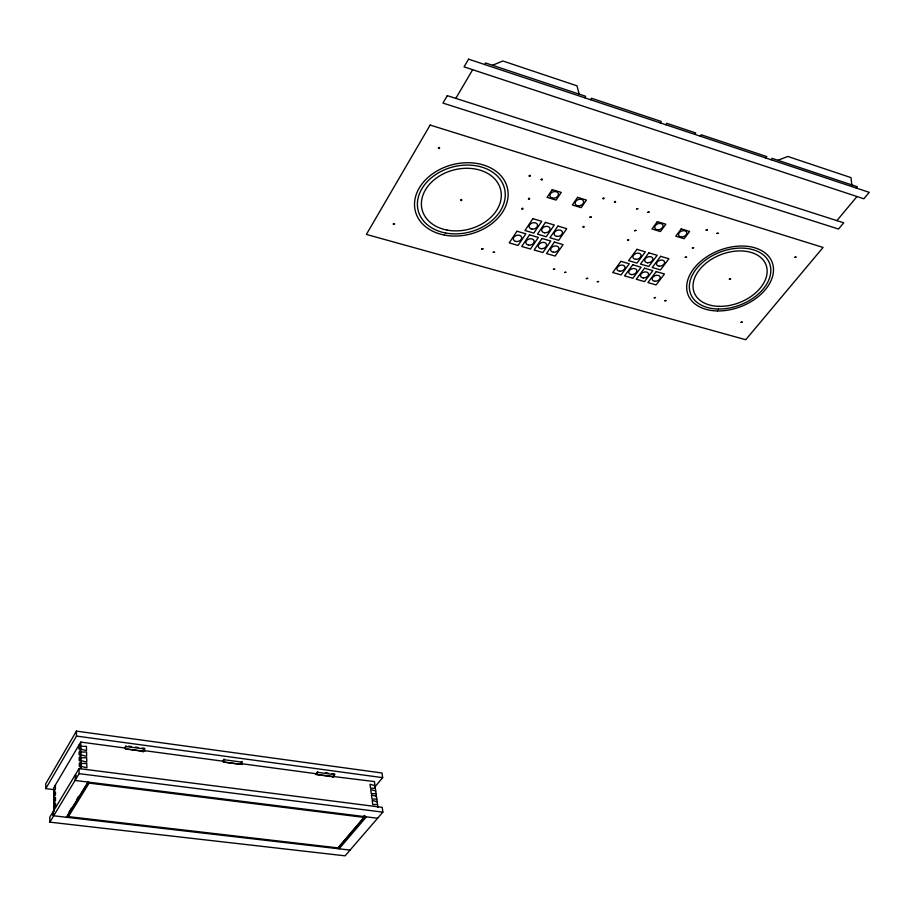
<?xml version="1.0" encoding="UTF-8"?>
<svg xmlns="http://www.w3.org/2000/svg" width="915" height="915" viewBox="0 0 915 915"><rect width="100%" height="100%" fill="white"/><g stroke="black" fill="none" stroke-linecap="round" stroke-linejoin="round"><path stroke-width="1.37" d="M374.532 787.312L382.653 777.647L382.012 772.992L76.425 731.131L45.75 783.766L45.773 788.627L54.26 789.668M45.773 788.627L76.505 736.083L76.425 731.131M455.796 98.385L472.666 69.712M377.906 807.179L374.429 781.57L317.734 774.605L317.654 773.93L241.96 763.75L242.018 764.437L224.129 762.035L224.072 761.349L144.639 750.666L144.673 751.364L125.881 748.836L125.847 748.138L80.749 742.076L53.733 787.804L53.893 811.674M484.733 64.542L485.648 62.998L585.669 96.304L584.708 97.779M53.756 791.978L55.426 789.165L55.392 784.99M53.779 794.78L55.449 791.967L55.472 794.769L53.802 797.571M53.813 800.385L55.495 797.583L55.518 800.396L53.836 803.198M53.859 806.012L55.529 803.221L55.552 806.046L53.882 808.849M79.033 768.566L49.81 817.164L49.833 822.15L345.104 855.834L382.87 812.143L382.218 807.362L79.033 768.566L79.125 773.655L49.833 822.15M79.388 769.343L81.183 766.358L86.879 767.811L86.788 763.487L81.138 763.476L79.342 766.461L79.296 763.59L81.08 760.605L86.765 762.058L86.673 757.757L81.035 757.734L79.239 760.72L79.193 757.86L80.978 754.875L86.639 756.328L86.559 752.05L80.932 752.016L79.148 755.012L79.09 752.164L80.875 749.168L86.525 750.632L86.445 746.365L80.829 746.32L79.045 749.328L78.965 745.085M69.128 811.88L71.336 808.277M76.494 799.882L78.701 796.29M66.36 817.255L88 782.073M88.309 782.142L68.408 814.499L68.431 816.638L338.31 847.931L364.33 817.438L364.067 815.391M68.431 816.638L89.098 783.114L364.33 817.438M124.749 747.772L125.984 745.794M124.772 748.47L126.007 746.491L144.787 749.03L142.9 751.97L144.135 749.316M590.53 99.712L591.49 98.248L661.248 121.466L660.253 122.885M665.834 124.749L666.829 123.331L695.72 132.95L694.714 134.345M222.803 760.96L224.152 759.05L222.848 761.646M242.029 761.463L239.97 764.311L223.5 762.104M240.714 764.048L242.086 762.149L224.198 759.736M700.192 136.163L701.199 134.768L766.793 156.602L765.752 157.963M771.013 159.713L772.054 158.352L857.355 186.752L856.28 188.055M316.224 773.53L317.677 771.677L316.304 774.204M317.757 772.351L334.799 774.65L332.591 777.407L334.718 773.987L332.099 773.633M836.893 220.629L856.989 196.531M365.211 815.871L338.836 846.787L339.076 848.811L366.389 816.855M492.487 65.285L502.838 60.985L576.999 85.838L579.172 94.142M777.876 160.297L787.815 156.465L851.03 177.636L851.796 184.91M377.54 804.457L372.737 804.514L372.188 800.431L377.174 801.746M376.808 799.035L372.005 799.081L371.467 795.021L376.431 796.325M376.065 793.637L371.284 793.671L370.735 789.622L375.699 790.937M375.333 788.25L370.564 788.284L370.015 784.258L374.978 785.573M350.068 850.092L53.676 815.791L53.665 813.641L52.704 815.242L53.642 810.782M377.598 818.25L75.019 780.449L75.979 775.131L74.961 776.824L74.939 775.382M79.125 773.655L382.87 812.143M125.469 748.939L142.866 751.272M315.492 774.456L332.511 776.732M76.505 736.083L382.653 777.647M128.672 746.16L131.348 746.514M135.374 747.063L138.051 747.429M142.077 747.967L144.764 748.333M325.546 772.74L328.165 773.095M80.749 742.076L81.229 768.531M493.242 252.323L494.626 252.163L493.242 252.288M634.507 230.683L635.891 230.386L634.507 230.683M636.588 208.872L637.995 208.597L636.588 208.837M647.877 212.326L649.273 212.051L647.889 212.246M794.849 257.321L796.199 256.966L794.861 257.287M654.236 297.81L655.563 297.547L654.248 297.741M521.859 208.872C523.895 210.358 522.888 206.721 521.87 208.837M664.85 300.795L666.166 300.52L664.85 300.738M528.447 198.864C530.414 200.419 529.591 196.691 528.458 198.83M529.144 175.955C531.215 177.51 530.231 173.724 529.144 175.955M393.267 224.072L394.697 223.969L393.278 223.992M541.131 179.626C543.201 181.136 542.195 177.441 541.131 179.58M685.266 257.332L686.627 257.069L685.266 257.298M692.403 248.034L693.753 247.702L692.403 247.999M553.461 269.319L554.822 269.124L553.461 269.296M564.681 272.487L566.03 272.258L564.681 272.453M706.117 230.134L707.478 229.814L706.117 230.134M438.388 148.15C440.47 149.843 439.509 145.965 438.399 148.07M716.96 233.462L718.332 233.199L716.971 233.428M583.027 226.989C585.005 228.43 584.022 224.884 583.027 226.989M589.82 217.255L591.227 217.061L589.82 217.255M586.332 278.606L587.67 278.343L586.332 278.606M729.369 279.201L730.708 278.949L729.381 279.178M460.668 200.179C462.635 201.792 461.823 198.075 460.68 200.111M597.346 281.717L598.696 281.523L597.358 281.648M602.905 198.521C604.872 200.019 604.026 196.359 602.905 198.521M741.07 322.32L742.362 322.046L741.081 322.286M614.411 202.043C616.39 203.519 615.532 199.859 614.411 202.043M481.576 248.994L482.96 248.834L481.576 248.994M627.564 240.199L628.937 239.959L627.576 240.13M430.142 125.069L366.389 234.423L745.736 339.728L823.077 247.45L430.142 125.069M447.286 95.652L442.952 103.098L838.506 229.036L843.721 222.814L447.286 95.652M468.56 59.166L464.065 66.875L863.863 198.795L869.25 192.367L468.56 59.166M516.964 231.232L509.22 242.898L518.073 245.426L525.862 233.805L516.964 231.232M532.85 218.685L524.958 230.5L533.822 233.085L541.76 221.304L532.85 218.685M552.237 189.668L547.09 197.365L556.068 200.076L561.238 192.402L552.237 189.668M529.522 234.869L521.722 246.478L530.517 248.994L538.352 237.431L529.522 234.869M545.432 222.391L537.482 234.149L546.289 236.711L554.284 224.999L545.432 222.391M542 238.483L534.143 250.024L542.881 252.529L550.773 241.022L542 238.483M557.933 226.074L549.926 237.763L558.676 240.302L566.717 228.659L557.933 226.074M577.571 197.365L572.355 204.994L581.208 207.659L586.446 200.065L577.571 197.365M554.387 242.075L546.484 253.558L555.153 256.04L563.102 244.602L554.387 242.075M620.896 261.358L612.73 272.51L621.091 274.9L629.291 263.794L620.896 261.358M636.943 249.349L628.628 260.638L637 263.074L645.35 251.831L636.943 249.349M657.359 221.636L651.949 228.99L660.413 231.541L665.846 224.221L657.359 221.636M632.757 264.79L624.533 275.884L632.848 278.263L641.095 267.214L632.757 264.79M648.827 252.849L640.454 264.08L648.781 266.494L657.176 255.308L648.827 252.849M644.537 268.209L636.268 279.247L644.526 281.603L652.818 270.611L644.537 268.209M660.619 256.326L652.212 267.5L660.47 269.902L668.911 258.762L660.619 256.326M681.252 228.899L675.773 236.184L684.123 238.701L689.624 231.449L681.252 228.899M656.238 271.595L647.923 282.575L656.124 284.92L664.462 273.985L656.238 271.595M444.438 235.086A47.466 35.822 -14.6 0 0 507.573 188.776A47.466 35.822 -14.6 0 0 431.949 174.273A47.466 35.822 -14.6 0 0 444.438 235.086M445.548 232.982A44.549 33.615 -14.6 0 0 504.725 189.474A44.549 33.615 -14.6 0 0 433.721 175.943A44.549 33.615 -14.6 0 0 445.548 232.982M447.046 230.088A40.523 30.584 -14.6 0 0 500.814 190.446A40.523 30.584 -14.6 0 0 436.158 178.231A40.523 30.584 -14.6 0 0 447.046 230.088M717.497 310.94A45.087 30.115 -21.2 0 0 772.374 262.857A45.087 30.115 -21.2 0 0 700.41 261.633A45.087 30.115 -21.2 0 0 717.497 310.94M718.309 309.018A42.307 28.262 -21.2 0 0 769.755 263.852A42.307 28.262 -21.2 0 0 702.194 262.777A42.307 28.262 -21.2 0 0 718.309 309.018M719.419 306.365A38.487 25.712 -21.2 0 0 766.152 265.236A38.487 25.712 -21.2 0 0 704.664 264.332A38.487 25.712 -21.2 0 0 719.419 306.365M532.027 229.139A4.3 3.145 -16.9 0 0 537.471 224.701A4.3 3.145 -16.9 0 0 530.528 223.9A4.3 3.145 -16.9 0 0 532.027 229.139M544.528 232.787A4.289 3.122 -17.2 0 0 549.984 228.361A4.289 3.122 -17.2 0 0 543.087 227.572A4.289 3.122 -17.2 0 0 544.528 232.787M556.949 236.402A4.278 3.1 -17.6 0 0 562.416 232.01A4.278 3.1 -17.6 0 0 555.542 231.221A4.278 3.1 -17.6 0 0 556.949 236.402M553.438 252.22A4.243 3.042 -17.1 0 0 558.836 247.896A4.243 3.042 -17.1 0 0 552.031 247.13A4.243 3.042 -17.1 0 0 553.438 252.22M541.12 248.686A4.255 3.065 -16.8 0 0 546.518 244.339A4.255 3.065 -16.8 0 0 539.678 243.573A4.255 3.065 -16.8 0 0 541.12 248.686M528.721 245.117A4.255 3.088 -16.4 0 0 534.108 240.759A4.255 3.088 -16.4 0 0 527.234 239.982A4.255 3.088 -16.4 0 0 528.721 245.117M515.98 241.503A4.266 3.111 -16.1 0 0 521.664 237.351A4.266 3.111 -16.1 0 0 514.905 236.207A4.266 3.111 -16.1 0 0 515.98 241.503M659.303 266.196A4.198 2.894 -19.9 0 0 664.519 261.793A4.198 2.894 -19.9 0 0 657.805 261.404A4.198 2.894 -19.9 0 0 659.303 266.196M647.568 262.777A4.209 2.917 -19.7 0 0 652.784 258.35A4.209 2.917 -19.7 0 0 646.036 257.961A4.209 2.917 -19.7 0 0 647.568 262.777M635.765 259.334A4.22 2.939 -19.4 0 0 640.969 254.885A4.22 2.939 -19.4 0 0 634.187 254.484A4.22 2.939 -19.4 0 0 635.765 259.334M619.821 271.217A4.186 2.917 -18.7 0 0 624.956 266.814A4.186 2.917 -18.7 0 0 618.197 266.425A4.186 2.917 -18.7 0 0 619.821 271.217M631.613 274.603A4.175 2.894 -19 0 0 636.76 270.211A4.175 2.894 -19 0 0 630.035 269.845A4.175 2.894 -19 0 0 631.613 274.603M643.325 277.954A4.163 2.871 -19.2 0 0 648.472 273.596A4.163 2.871 -19.2 0 0 641.792 273.23A4.163 2.871 -19.2 0 0 643.325 277.954M654.957 281.294A4.152 2.848 -19.5 0 0 660.115 276.959A4.152 2.848 -19.5 0 0 653.47 276.593A4.152 2.848 -19.5 0 0 654.957 281.294M657.622 229.814A4.3 3.031 -20.8 0 0 662.963 225.204A4.3 3.031 -20.8 0 0 656.089 224.781A4.3 3.031 -20.8 0 0 657.622 229.814M681.389 236.985A4.289 2.985 -21.2 0 0 686.742 232.433A4.289 2.985 -21.2 0 0 679.948 232.01A4.289 2.985 -21.2 0 0 681.389 236.985M577.983 205.829A4.369 3.191 -19 0 0 583.576 201.289A4.369 3.191 -19 0 0 576.622 200.454A4.369 3.191 -19 0 0 577.983 205.829M552.786 198.223A4.392 3.248 -18.3 0 0 558.367 193.637A4.392 3.248 -18.3 0 0 551.333 192.791A4.392 3.248 -18.3 0 0 552.786 198.223"/></g></svg>
